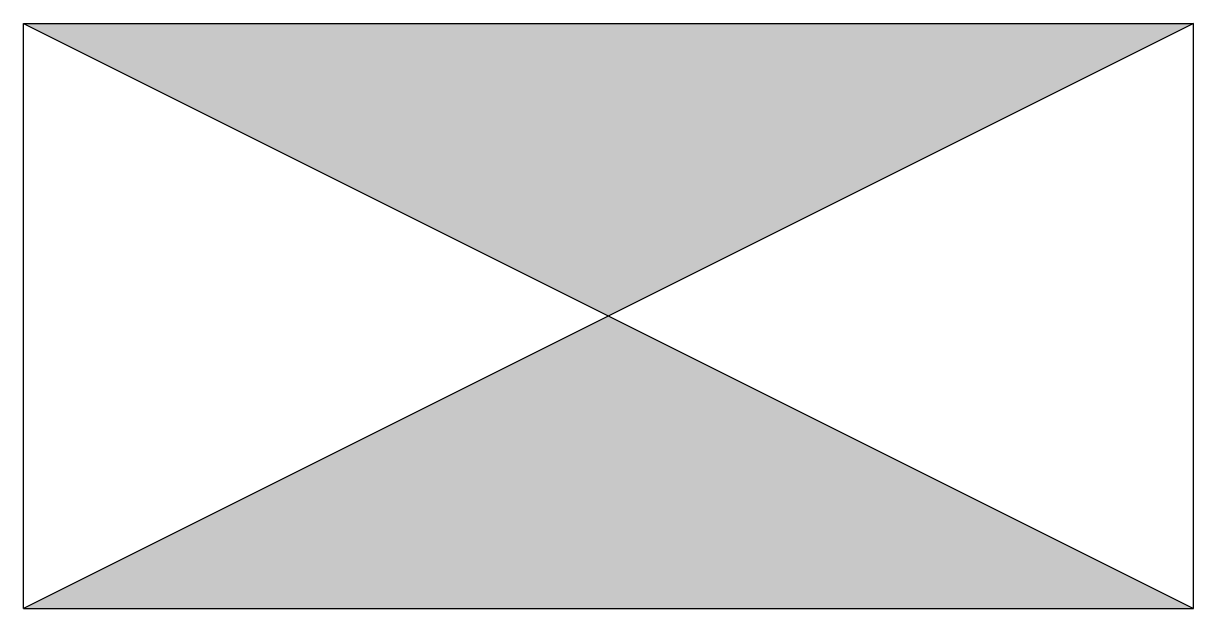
# Model space of a CAD drawing. Header units: metres. Extents: x -3 to 3, y -1.5 to 1.5.
import ezdxf

# ---------------------------------------------------------------- set-up
doc = ezdxf.new("R2010")
doc.units = ezdxf.units.M

msp = doc.modelspace()

# ---------------------------------------------------------------- linework, layer by layer
for p, q in [((-3, 1.5), (3, 1.5)), ((-3, -1.5), (-3, 1.5)), ((-3, 1.5), (3, -1.5)), ((3, 1.5), (-3, -1.5)), ((3, -1.5), (3, 1.5)), ((-3, -1.5), (3, -1.5))]:
    msp.add_line(p, q)
msp.add_solid([(-3, -1.5), (3, -1.5), (3, 1.5), (-3, 1.5)])

doc.saveas('drawing.dxf')
